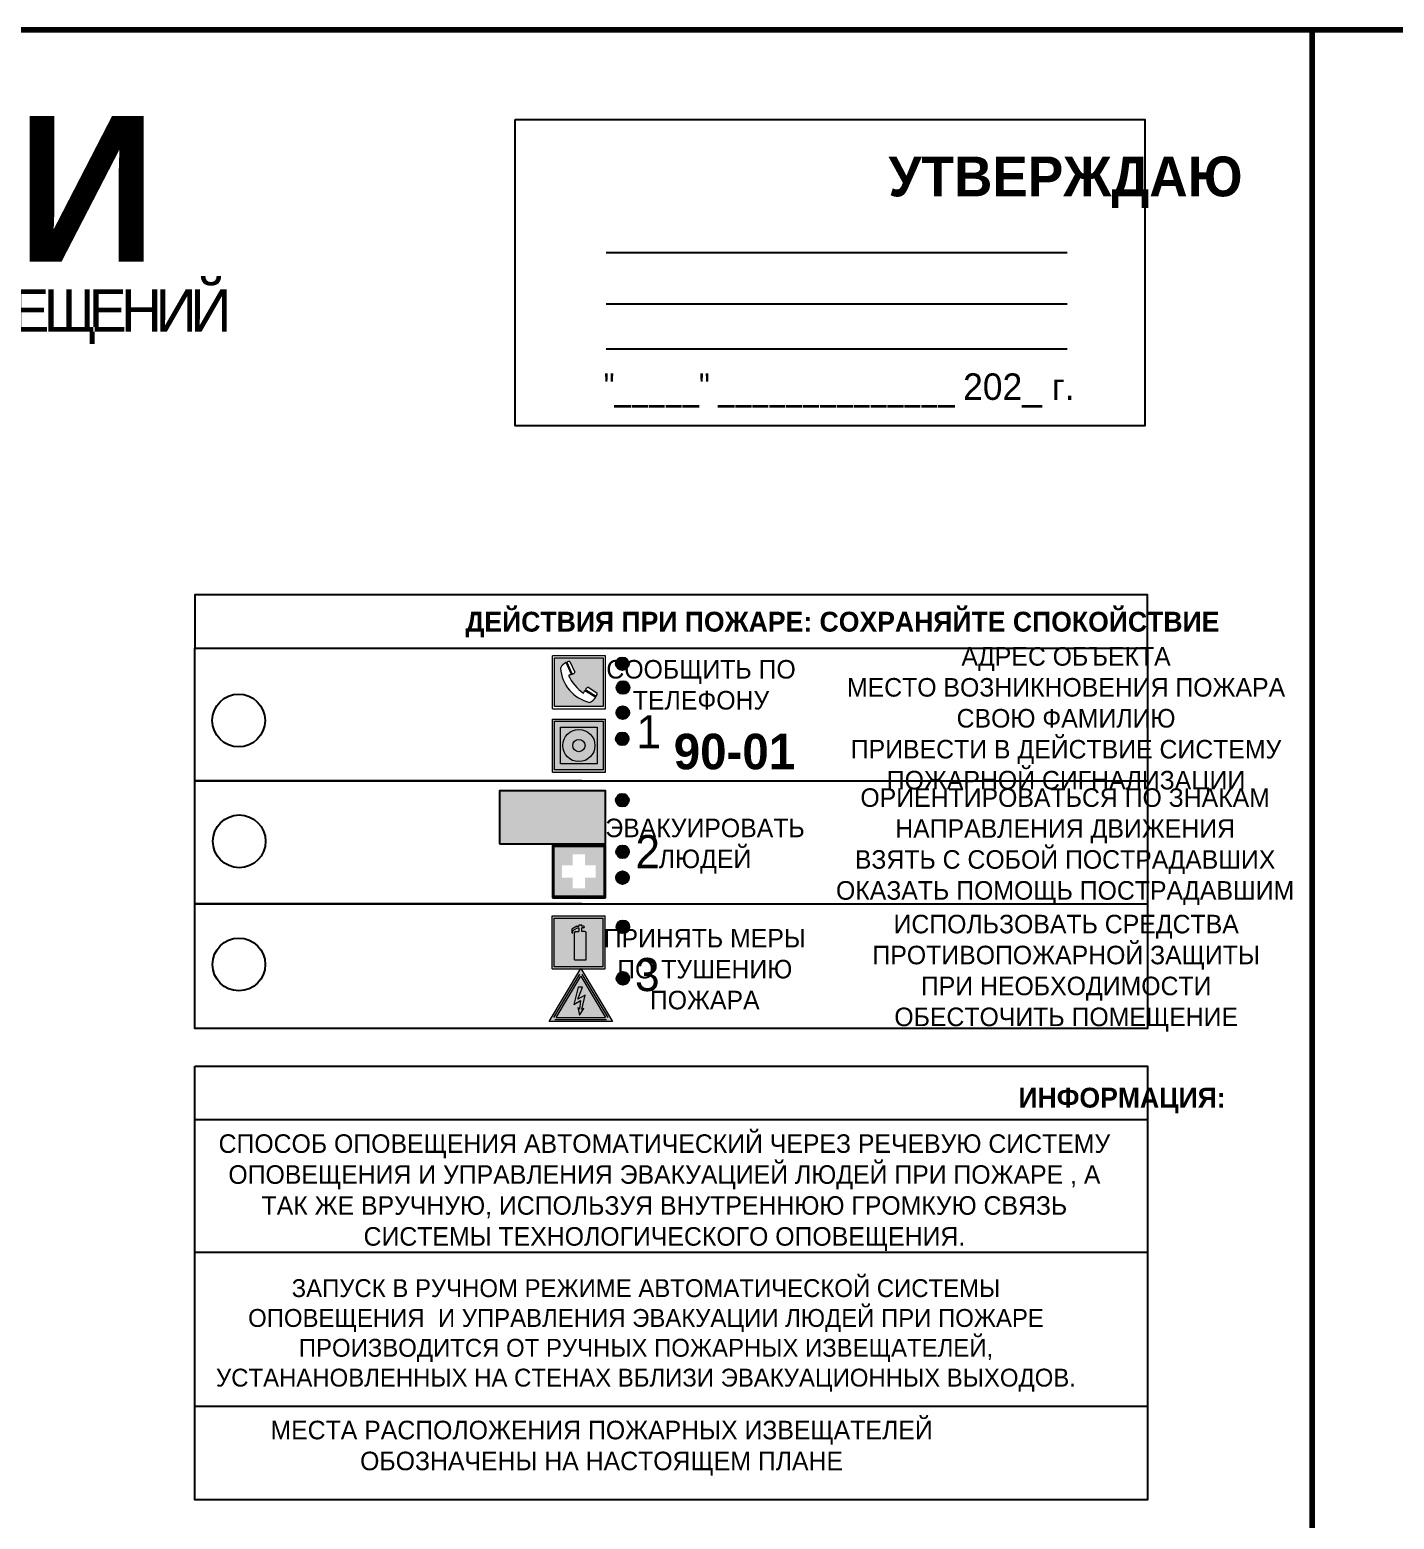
# Model space of a CAD drawing. Header units: millimetres. Extents: x 13114 to 67229, y 22859 to 38520.
# Drawn here: x 28678 to 28883.9, y 31854.1 to 32078.8 of the extents above; entities that cross this region are included whole.
import ezdxf

# ---------------------------------------------------------------- set-up
doc = ezdxf.new("R2010")
doc.units = ezdxf.units.MM
doc.styles.add('обычный', font='arial.ttf')

# ---------------------------------------------------------------- blocks, each defined once
blk = doc.blocks.new('A$C3E6D3DDE')
at = {"lineweight": 5}
h = blk.add_hatch(color=40, dxfattribs=at)
h.paths.add_polyline_path([(24.1, 1.45), (16.46, -11.35), (31.74, -11.35)])
h.paths.add_polyline_path([(24.09, -0.46), (30.03, -10.41), (18.14, -10.41)], flags=16)
h.paths.add_polyline_path([(24.54, -3.08), (23.41, -6.02), (25.13, -5.01), (24.33, -8.5), (24.82, -8.27), (23.79, -9.86), (23.4, -8.04), (23.8, -8.43), (24.04, -6.29), (22.39, -7.25), (23.44, -3.08)], flags=0)
h = blk.add_hatch(color=256, dxfattribs=at)
h.paths.add_polyline_path([(24.37, 0.03, 0.567511), (23.82, 0.03), (17.59, -10.4, 0.582454), (17.86, -10.88), (30.32, -10.88, 0.582149), (30.6, -10.4)])
h.paths.add_polyline_path([(24.09, -0.46), (18.14, -10.41), (30.03, -10.41)], flags=16)
h.paths.add_polyline_path([(24.54, -3.08), (23.41, -6.02), (25.13, -5.01), (24.33, -8.5), (24.82, -8.27), (23.79, -9.86), (23.4, -8.04), (23.8, -8.43), (24.04, -6.29), (22.39, -7.25), (23.44, -3.08)], flags=0)
h = blk.add_hatch(color=40, dxfattribs=at)
h.paths.add_polyline_path([(24.09, -0.46), (18.14, -10.41), (30.03, -10.41)])
h.paths.add_polyline_path([(24.82, -8.27), (23.79, -9.86), (23.4, -8.04), (23.8, -8.43), (24.04, -6.29), (22.39, -7.25), (23.44, -3.08), (24.54, -3.08), (23.41, -6.02), (25.13, -5.01), (24.33, -8.5)], flags=16)
at = {"color": 40, "lineweight": 5}
for p, q in [((16.46, -11.35), (24.1, 1.45)), ((24.1, 1.45), (31.74, -11.35))]:
    blk.add_line(p, q, dxfattribs=at)
at = {"lineweight": 5}
for p, q in [((17.59, -10.4), (23.82, 0.03)), ((24.37, 0.03), (30.6, -10.4)), ((18.14, -10.41), (24.09, -0.46)), ((23.44, -3.08), (22.39, -7.25)), ((23.41, -6.02), (24.54, -3.08)), ((24.54, -3.08), (23.44, -3.08)), ((24.09, -0.46), (30.03, -10.41)), ((22.39, -7.25), (24.04, -6.29)), ((25.13, -5.01), (23.41, -6.02)), ((24.04, -6.29), (23.8, -8.43)), ((24.33, -8.5), (25.13, -5.01)), ((18.14, -10.41), (30.03, -10.41)), ((23.8, -8.43), (23.4, -8.04)), ((23.4, -8.04), (23.79, -9.86)), ((23.79, -9.86), (24.82, -8.27)), ((24.82, -8.27), (24.33, -8.5)), ((17.86, -10.88), (30.32, -10.88))]:
    blk.add_line(p, q, dxfattribs=at)
at = {"color": 50, "lineweight": 5}
blk.add_line((31.74, -11.35), (16.46, -11.35), dxfattribs=at)
blk = doc.blocks.new('A$C456E1F9C')
at = {"lineweight": 5}
h = blk.add_hatch(color=242, dxfattribs=at)
h.paths.add_polyline_path([(0.51, -1.47), (0.51, -13.26), (12.29, -13.26), (12.29, -1.47)])
h.paths.add_polyline_path([(5.42, -4.95, -0.254479), (4.78, -5.4), (3.52, -2.53, -0.209735), (4.23, -2.4)], flags=16)
h.paths.add_polyline_path([(8.53, -8.6), (10.87, -10.17), (10.54, -10.76), (8.03, -9.13, -0.192251)], flags=16)
h.paths.add_polyline_path([(4.61, -5.49, 0.005518), (3.87, -5.72, 0.128647), (7.49, -10.01, 0.00809), (7.83, -9.33), (10.47, -10.97, -0.16736), (8.99, -12.25, -0.327862), (1.95, -3.95, -0.166952), (3.36, -2.62)], flags=16)
at = {"color": 242, "lineweight": 5}
for p, q in [((0, -13.77), (0, -0.97)), ((12.8, -0.97), (0, -0.97)), ((4.61, -5.49), (3.36, -2.62)), ((3.52, -2.53), (4.78, -5.4)), ((4.23, -2.4), (5.42, -4.95)), ((12.8, -13.77), (12.8, -0.97)), ((7.83, -9.33), (10.47, -10.97)), ((8.03, -9.13), (10.54, -10.76)), ((10.81, -10.12), (8.53, -8.6)), ((10.54, -10.76), (10.8, -10.3)), ((10.8, -10.3), (10.81, -10.12)), ((0, -13.77), (12.8, -13.77))]:
    blk.add_line(p, q, dxfattribs=at)
blk.add_lwpolyline([(0.51, -1.47), (12.29, -1.47), (12.29, -13.26), (0.51, -13.26)], close=True, dxfattribs=at)
for centre, radius, start, end in [((4.59, -5.34), 2.99, 114.2845, 152.1974), ((4.02, -3.27), 0.891, 76.3284, 123.7092), ((11.12, -3.31), 9.19, 183.9915, 256.6009), ((14.98, -39.1), 35.17, 107.1487, 108.4135), ((13.86, -0.94), 11.08, 205.5536, 234.8762), ((4.68, -4.59), 0.824, 276.9621, 334.0723), ((-13.31, 0.8), 23.44, 332.5487, 334.4027), ((8.94, -9.5), 0.989, 114.4092, 157.9388), ((7.87, -9.46), 3, 291.9291, 329.9329)]:
    blk.add_arc(centre, radius, start, end, dxfattribs=at)
blk = doc.blocks.new('A$C54414219')
at = {"true_color": 0xffffff}
h = blk.add_hatch(color=7, dxfattribs=at)
h.paths.add_polyline_path([(2.39, -9.45), (2.39, -18.3), (11.23, -18.3), (11.23, -9.45)], flags=0)
h.paths.add_polyline_path([(10.71, -13.87, -1), (2.92, -13.87, -1)], flags=0)
h.paths.add_polyline_path([(8.3, -13.87, -1), (5.33, -13.87, -1)], flags=0)
h.paths.add_polyline_path([(0.41, -7.47), (0.41, -20.27), (13.21, -20.27), (13.21, -7.47)])
h.paths.add_polyline_path([(0.92, -19.77), (12.71, -19.77), (12.71, -7.98), (0.92, -7.98)], flags=16)
h.paths.add_polyline_path([(11.23, -9.45), (11.23, -18.3), (2.39, -18.3), (2.39, -9.45)], flags=0)
at = {"lineweight": 5}
h = blk.add_hatch(color=242, dxfattribs=at)
h.paths.add_polyline_path([(12.71, -7.98), (0.92, -7.98), (0.92, -19.77), (12.71, -19.77)])
h.paths.add_polyline_path([(11.23, -18.3), (2.39, -18.3), (2.39, -9.45), (11.23, -9.45)], flags=16)
h.paths.add_polyline_path([(10.71, -13.87, -1), (2.92, -13.87, -1)], flags=0)
h.paths.add_polyline_path([(8.3, -13.87, -1), (5.33, -13.87, -1)], flags=0)
at = {"true_color": 0xffffff}
h = blk.add_hatch(color=7, dxfattribs=at)
h.paths.add_polyline_path([(2.39, -9.45), (2.39, -18.3), (11.23, -18.3), (11.23, -9.45)])
h.paths.add_polyline_path([(10.71, -13.87, -1), (2.92, -13.87, -1)], flags=16)
h.paths.add_polyline_path([(8.3, -13.87, -1), (5.33, -13.87, -1)], flags=0)
at = {"lineweight": 5}
h = blk.add_hatch(color=242, dxfattribs=at)
h.paths.add_polyline_path([(2.92, -13.87, 1), (10.71, -13.87, 1)])
h.paths.add_polyline_path([(8.3, -13.87, -1), (5.33, -13.87, -1)], flags=16)
at = {"color": 242, "lineweight": 5}
for p, q in [((0.41, -20.27), (0.41, -7.47)), ((0.41, -7.47), (13.21, -7.47)), ((0.41, -7.47), (13.21, -7.47)), ((13.21, -20.27), (13.21, -7.47)), ((0.41, -20.27), (13.21, -20.27))]:
    blk.add_line(p, q, dxfattribs=at)
for points in [[(0.92, -7.98), (12.71, -7.98), (12.71, -19.77), (0.92, -19.77)], [(2.39, -9.45), (11.23, -9.45), (11.23, -18.3), (2.39, -18.3)]]:
    blk.add_lwpolyline(points, close=True, dxfattribs=at)
for radius in [3.89, 1.49]:
    blk.add_circle((6.81, -13.87), radius, dxfattribs=at)
blk = doc.blocks.new('A$C32E8229D')
at = {"true_color": 0xffffff}
blk.add_hatch(color=7, dxfattribs=at).paths.add_polyline_path([(0, 0), (0, -8), (16, -8), (16, 0)])
h = blk.add_hatch(color=126)
h.paths.add_polyline_path([(0.2, -0.2), (15.8, -0.2), (15.8, -7.8), (0.2, -7.8)])
h.paths.add_polyline_path([(13.49, -2.05), (12.08, -2.05), (11.37, -2.63, 0.162397), (11.29, -2.84), (11.29, -3.63), (10.35, -3.63), (10.35, -4.05), (11.68, -4.05), (11.68, -3.48), (12.26, -4.28), (11.29, -5.1), (11.29, -6.78), (11.85, -6.78), (11.85, -5.44), (12.8, -4.64), (12.8, -5.94), (14.46, -5.94), (14.46, -5.39), (13.45, -5.39), (13.45, -3.97), (12.46, -2.59), (13.15, -2.59), (13.69, -3.34), (14.18, -3)], flags=16)
h.paths.add_polyline_path([(10.74, -1.82, 1), (11.8, -1.82, 1)], flags=16)
h.paths.add_polyline_path([(9.39, -3.59), (5.99, -3.59), (6.56, -3.03), (5.91, -3.03), (5.1, -3.83), (5.91, -4.64), (6.56, -4.64), (5.99, -4.09), (9.39, -4.09)], flags=16)
h.paths.add_polyline_path([(4.29, -1.08), (1.72, -1.08), (1.72, -6.6), (4.29, -6.6)], flags=16)
at = {"color": 126}
blk.add_lwpolyline([(16, -8), (0, -8), (0, 0), (16, 0)], close=True, dxfattribs=at)
blk = doc.blocks.new('A$C18900ED3')
h = blk.add_hatch(color=126)
h.paths.add_polyline_path([(-0.18, -0.18), (-7.02, -0.18), (-7.02, -7.02), (-0.18, -7.02)])
h.paths.add_polyline_path([(-5.89, -4.46), (-5.89, -2.77), (-4.46, -2.77), (-4.46, -1.31), (-2.77, -1.31), (-2.77, -2.77), (-1.33, -2.77), (-1.33, -4.46), (-2.77, -4.46), (-2.77, -5.89), (-4.46, -5.89), (-4.46, -4.46)], flags=16)
at = {"color": 126}
for p, q in [((-7.2, 0), (-7.2, -7.2)), ((0, 0), (-7.2, 0)), ((0, -7.2), (0, 0)), ((-7.02, -7.02), (-7.02, -0.18)), ((-7.02, -0.18), (-0.18, -0.18)), ((-0.18, -0.18), (-0.18, -7.02)), ((-7.2, -7.2), (0, -7.2)), ((-0.18, -7.02), (-7.02, -7.02))]:
    blk.add_line(p, q, dxfattribs=at)
blk = doc.blocks.new('A$C3AD82952')
at = {"true_color": 0xf5f5ff}
h = blk.add_hatch(color=7, dxfattribs=at)
h.dxf.hatch_style = 1
h.paths.add_polyline_path([(8.21, 8.73, 0.414214), (7.89, 9.05), (7.22, 9.05), (7.22, 9.92), (7.59, 9.92, 1), (7.57, 10.36), (7.22, 10.36), (7.22, 10.6), (6.43, 10.6), (6.43, 10.36), (6.01, 10.36), (4.74, 9.59), (4.74, 8.69), (4.98, 8.73), (4.98, 9.26), (6.12, 9.91), (6.43, 9.91), (6.43, 9.05), (5.76, 9.05, 0.414214), (5.44, 8.73), (5.44, 2.2), (8.21, 2.2)], flags=0)
h.paths.add_polyline_path([(12.8, 12.8), (0, 12.8), (0, 0), (12.8, 0)])
h.paths.add_polyline_path([(0.51, 12.29), (12.29, 12.29), (12.29, 0.51), (0.51, 0.51)], flags=16)
h.paths.add_polyline_path([(4.74, 9.59), (6.01, 10.36), (6.43, 10.36), (6.43, 10.6), (7.22, 10.6), (7.22, 10.36), (7.59, 10.36, -0.94586), (7.59, 9.92), (7.22, 9.92), (7.22, 9.05), (7.89, 9.05, -0.414214), (8.21, 8.73), (8.21, 2.2), (5.44, 2.2), (5.44, 8.73, -0.414214), (5.76, 9.05), (6.43, 9.05), (6.43, 9.91), (6.12, 9.91), (4.98, 9.26), (4.98, 8.73), (4.74, 8.69)], flags=0)
h = blk.add_hatch(color=242)
h.dxf.hatch_style = 1
h.paths.add_polyline_path([(12.29, 12.29), (0.51, 12.29), (0.51, 0.51), (12.29, 0.51)])
h.paths.add_polyline_path([(4.74, 8.69), (4.74, 9.59), (6.01, 10.36), (6.43, 10.36), (6.43, 10.6), (7.22, 10.6), (7.22, 10.36), (7.59, 10.36, -0.94586), (7.59, 9.92), (7.22, 9.92), (7.22, 9.05), (7.89, 9.05, -0.414214), (8.21, 8.73), (8.21, 2.2), (5.44, 2.2), (5.44, 8.73, -0.414214), (5.76, 9.05), (6.43, 9.05), (6.43, 9.91), (6.12, 9.91), (4.98, 9.26), (4.98, 8.73)], flags=16)
h = blk.add_hatch(color=7, dxfattribs=at)
h.dxf.hatch_style = 1
h.paths.add_polyline_path([(8.21, 8.73, 0.414214), (7.89, 9.05), (7.22, 9.05), (7.22, 9.92), (7.59, 9.92, 1), (7.57, 10.36), (7.22, 10.36), (7.22, 10.6), (6.43, 10.6), (6.43, 10.36), (6.01, 10.36), (4.74, 9.59), (4.74, 8.69), (4.98, 8.73), (4.98, 9.26), (6.12, 9.91), (6.43, 9.91), (6.43, 9.05), (5.76, 9.05, 0.414214), (5.44, 8.73), (5.44, 2.2), (8.21, 2.2)])
at = {"color": 242, "lineweight": 5}
for p, q in [((0, 0), (0, 12.8)), ((0, 12.8), (12.8, 12.8)), ((12.8, 0), (12.8, 12.8)), ((6.01, 10.36), (4.74, 9.59)), ((4.74, 9.59), (4.74, 8.69)), ((4.74, 8.69), (4.98, 8.73)), ((4.98, 9.26), (6.12, 9.91)), ((4.98, 8.73), (4.98, 9.26)), ((5.44, 2.2), (5.44, 8.73)), ((5.76, 9.05), (6.43, 9.05)), ((6.01, 10.36), (6.43, 10.36)), ((6.12, 9.91), (6.43, 9.91)), ((7.22, 10.6), (6.43, 10.6)), ((6.43, 10.6), (6.43, 10.36)), ((6.43, 9.91), (6.43, 9.05)), ((7.22, 10.36), (7.22, 10.6)), ((7.59, 10.36), (7.22, 10.36)), ((7.22, 9.05), (7.22, 9.92)), ((7.59, 9.92), (7.22, 9.92)), ((7.89, 9.05), (7.22, 9.05)), ((8.21, 2.2), (8.21, 8.73)), ((0, 0), (12.8, 0)), ((5.44, 2.2), (8.21, 2.2))]:
    blk.add_line(p, q, dxfattribs=at)
blk.add_lwpolyline([(0.51, 12.29), (12.29, 12.29), (12.29, 0.51), (0.51, 0.51)], close=True, dxfattribs=at)
for centre, radius, start, end in [((5.76, 8.73), 0.32, 90, 180), ((7.58, 10.14), 0.223, 273.1875, 86.8125), ((7.89, 8.73), 0.32, 0, 90)]:
    blk.add_arc(centre, radius, start, end, dxfattribs=at)

msp = doc.modelspace()

# ---------------------------------------------------------------- hatches: boundary and pattern name
at = {"lineweight": 0}
h = msp.add_hatch(color=256, dxfattribs=at)
h.dxf.hatch_style = 1
h.paths.add_polyline_path([(28766.46, 31983.2, 1), (28768.39, 31983.2, 1)])
h = msp.add_hatch(color=256, dxfattribs=at)
h.dxf.hatch_style = 1
h.paths.add_polyline_path([(28766.56, 31979.62, 1), (28768.49, 31979.62, 1)])
h = msp.add_hatch(color=256, dxfattribs=at)
h.dxf.hatch_style = 1
h.paths.add_polyline_path([(28766.52, 31975.81, 1), (28768.45, 31975.81, 1)])
h = msp.add_hatch(color=256, dxfattribs=at)
h.dxf.hatch_style = 1
h.paths.add_polyline_path([(28766.44, 31971.88, 1), (28768.37, 31971.88, 1)])
h = msp.add_hatch(color=256, dxfattribs=at)
h.dxf.hatch_style = 1
h.paths.add_polyline_path([(28766.45, 31962.61, 1), (28768.38, 31962.61, 1)])
h = msp.add_hatch(color=256, dxfattribs=at)
h.dxf.hatch_style = 1
h.paths.add_polyline_path([(28766.49, 31954.83, 1), (28768.42, 31954.83, 1)])
h = msp.add_hatch(color=256, dxfattribs=at)
h.dxf.hatch_style = 1
h.paths.add_polyline_path([(28766.48, 31950.93, 1), (28768.42, 31950.93, 1)])
h = msp.add_hatch(color=256, dxfattribs=at)
h.dxf.hatch_style = 1
h.paths.add_polyline_path([(28766.54, 31943.51, 1), (28768.48, 31943.51, 1)])
h = msp.add_hatch(color=256, dxfattribs=at)
h.dxf.hatch_style = 1
h.paths.add_polyline_path([(28766.55, 31935.74, 1), (28768.48, 31935.74, 1)])

# ---------------------------------------------------------------- linework, layer by layer
at = {"color": 1, "lineweight": 100}
for points in [[(28271.52, 32078.84), (28871.52, 32078.84), (28871.52, 31683.84), (28271.52, 31683.84)], [(28871.52, 32078.84), (29471.52, 32078.84), (29471.52, 31683.84), (28871.52, 31683.84)]]:
    msp.add_lwpolyline(points, close=True, dxfattribs=at)
for points in [[(28751.24, 32065.31), (28846.24, 32065.31), (28846.24, 32019.11), (28751.24, 32019.11)], [(28702.91, 31985.56), (28846.68, 31985.56), (28846.68, 31993.61), (28702.91, 31993.61)], [(28702.91, 31985.56), (28846.68, 31985.56), (28846.68, 31928.16), (28702.91, 31928.16)]]:
    msp.add_lwpolyline(points, close=True)
for points in [[(28764.99, 32045.26), (28834.52, 32045.26)], [(28764.99, 32037.5), (28834.52, 32037.5)], [(28764.99, 32030.72), (28834.52, 32030.72)], [(28761.33, 31965.56), (28702.91, 31965.56), (28846.68, 31965.56)], [(28761.33, 31946.99), (28702.91, 31946.99), (28846.68, 31946.99)]]:
    msp.add_lwpolyline(points)
at = {"color": 0}
msp.add_lwpolyline([(28702.91, 31922.49), (28846.68, 31922.49), (28846.68, 31857.04), (28702.91, 31857.04)], close=True, dxfattribs=at)
for points in [[(28702.91, 31914.44), (28846.68, 31914.44)], [(28702.91, 31894.45), (28846.68, 31894.45)], [(28702.91, 31871.2), (28846.68, 31871.2)]]:
    msp.add_lwpolyline(points, dxfattribs=at)
for centre, radius in [((28767.42, 31983.2), 0.966), ((28767.53, 31979.62), 0.966), ((28709.54, 31974.64), 3.98), ((28767.49, 31975.81), 0.966), ((28767.41, 31971.88), 0.966), ((28767.42, 31962.61), 0.966), ((28709.63, 31956.41), 3.98), ((28767.46, 31954.83), 0.966), ((28767.45, 31950.93), 0.966), ((28767.51, 31943.51), 0.966), ((28709.57, 31937.83), 3.98), ((28767.51, 31935.74), 0.966)]:
    msp.add_circle(centre, radius)

# ---------------------------------------------------------------- block references
for name, p, xscale, yscale, zscale in [('A$C456E1F9C', (28756.87, 31985.02), 0.625, 0.625, 0.625), ('A$C54414219', (28756.61, 31979.53), 0.625, 0.625, 0.625), ('A$C18900ED3', (28764.87, 31955.88), 1.111111111007631, 1.111111111007631, 1.111111111007631), ('A$C3AD82952', (28756.82, 31937.15), 0.625, 0.625, 0.625), ('A$C3E6D3DDE', (28746.1, 31936.34), 0.625, 0.625, 0.625)]:
    msp.add_blockref(name, p, dxfattribs=dict(xscale=xscale, yscale=yscale, zscale=zscale))
at = {"xscale": -1}
msp.add_blockref('A$C32E8229D', (28764.87, 31964.03), dxfattribs=at)

# ---------------------------------------------------------------- texts
at = {"lineweight": 0, "style": 'обычный'}
for s, insert, char_height, width, attachment_point in [('{\\fProxima Nova Rg|b1|i0|c204|p2;ПЛАН ЭВАКУАЦИИ}', (28420.02, 32065.84), 22, 493.8901, 1), ('\\pi-18,l18,t18;{\\fProxima Nova Rg|b1|i0|c204|p2;УТВЕРЖДАЮ\\H1.1997x; }', (28834.28, 32055.85), 6, 126.6484, 5), ('{\\fArial Narrow|b0|i0|c204|p34;"_____" ______________ \\fProxima Nova Rg|b0|i0|c204|p2;202_ г. }', (28800.14, 32024.43), 4, 78.6503, 5), ('{\\fProxima Nova Rg|b1|i0|c204|p2;ДЕЙСТВИЯ ПРИ ПОЖАРЕ: СОХРАНЯЙТЕ СПОКОЙСТВИЕ\\H1.6644x; }', (28800.63, 31989.11), 3, 175.1736, 5), ('\\pi-8.4,l8.4,t8.4;{\\fProxima Nova Rg|b0|i0|c204|p2;АДРЕС ОБЪЕКТА\\PМЕСТО ВОЗНИКНОВЕНИЯ ПОЖАРА \\PСВОЮ ФАМИЛИЮ\\PПРИВЕСТИ В ДЕЙСТВИЕ СИСТЕМУ \\PПОЖАРНОЙ СИГНАЛИЗАЦИИ}', (28834.37, 31974.57), 2.8, 126.6484, 5), ('{\\fProxima Nova Rg|b0|i0|c204|p2;СООБЩИТЬ ПО \\PТЕЛЕФОНУ}', (28779.3, 31980.01), 2.8, 126.6484, 5), ('{\\fProxima Nova Rg|b0|i0|c204|p2;1\\H1.1667x; }', (28771.4, 31972.94), 5, 126.6484, 5), ('{\\fProxima Nova Rg|b1|i0|c204|p2;\\H1.0714x;90-01\\fProxima Nova Rg|b0|i0|c204|p2;\\H0.93331x; \\H1.3449x; }', (28784.34, 31969.92), 5, 126.6484, 5), ('\\pi-8.4,l8.4,t8.4;{\\fProxima Nova Rg|b0|i0|c204|p2;ОРИЕНТИРОВАТЬСЯ ПО ЗНАКАМ \\PНАПРАВЛЕНИЯ ДВИЖЕНИЯ\\PВЗЯТЬ С СОБОЙ ПОСТРАДАВШИХ\\PОКАЗАТЬ ПОМОЩЬ ПОСТРАДАВШИМ}', (28834.23, 31955.6), 2.8, 126.6484, 5), ('{\\fProxima Nova Rg|b0|i0|c204|p2;ЭВАКУИРОВАТЬ \\PЛЮДЕЙ}', (28779.9, 31955.69), 2.8, 126.6484, 5), ('{\\fProxima Nova Rg|b0|i0|c204|p2;2\\H1.1967x; }', (28771.25, 31954.86), 5, 126.6484, 5), ('\\pi-8.4,l8.4,t8.4;{\\fProxima Nova Rg|b0|i0|c204|p2;ИСПОЛЬЗОВАТЬ СРЕДСТВА \\PПРОТИВОПОЖАРНОЙ ЗАЩИТЫ \\PПРИ НЕОБХОДИМОСТИ \\PОБЕСТОЧИТЬ ПОМЕЩЕНИЕ}', (28834.39, 31936.52), 2.8, 126.6484, 5), ('{\\fProxima Nova Rg|b0|i0|c204|p2;ПРИНЯТЬ МЕРЫ \\PПО ТУШЕНИЮ \\PПОЖАРА}', (28779.86, 31937.11), 2.8, 126.6484, 5), ('{\\fProxima Nova Rg|b0|i0|c204|p2;3\\H1.1967x; }', (28771.19, 31936.28), 5, 126.6484, 5), ('{\\fProxima Nova Rg|b1|i0|c204|p2;ИНФОРМАЦИЯ:\\H1.1997x; }', (28842.82, 31917.3), 3, 175.1736, 5), ('{\\fProxima Nova Rg|b0|i0|c204|p2;СПОСОБ ОПОВЕЩЕНИЯ АВТОМАТИЧЕСКИЙ ЧЕРЕЗ РЕЧЕВУЮ СИСТЕМУ ОПОВЕЩЕНИЯ И УПРАВЛЕНИЯ ЭВАКУАЦИЕЙ ЛЮДЕЙ ПРИ ПОЖАРЕ , А ТАК ЖЕ ВРУЧНУЮ, ИСПОЛЬЗУЯ ВНУТРЕННЮЮ ГРОМКУЮ СВЯЗЬ СИСТЕМЫ ТЕХНОЛОГИЧЕСКОГО ОПОВЕЩЕНИЯ.}', (28773.77, 31903.4), 2.8, 137.0334, 5), ('{\\fProxima Nova Rg|b0|i0|c204|p2;\\P\\pt8.1;ЗАПУСК В РУЧНОМ РЕЖИМЕ АВТОМАТИЧЕСКОЙ СИСТЕМЫ ОПОВЕЩЕНИЯ  И УПРАВЛЕНИЯ ЭВАКУАЦИИ ЛЮДЕЙ ПРИ ПОЖАРЕ ПРОИЗВОДИТСЯ ОТ РУЧНЫХ ПОЖАРНЫХ ИЗВЕЩАТЕЛЕЙ, УСТАНАНОВЛЕННЫХ НА СТЕНАХ ВБЛИЗИ ЭВАКУАЦИОННЫХ ВЫХОДОВ. }', (28770.99, 31884.11), 2.7, 131.4512, 5), ('\\pt8.4;{\\fProxima Nova Rg|b0|i0|c204|p2;\\PМЕСТА РАСПОЛОЖЕНИЯ ПОЖАРНЫХ ИЗВЕЩАТЕЛЕЙ ОБОЗНАЧЕНЫ НА НАСТОЯЩЕМ ПЛАНЕ}', (28764.29, 31867.19), 2.8, 118.5618, 5)]:
    msp.add_mtext(s, dxfattribs=dict(at, insert=insert, char_height=char_height, width=width, attachment_point=attachment_point))
at = {"color": 0, "lineweight": 0, "insert": (28570.02, 32039.86), "char_height": 8, "width": 449.2158, "attachment_point": 5, "style": 'обычный'}
msp.add_mtext('{\\fArial Black|b1|i0|c204|p34;\\H2x;\\T0.85;  \\fArial Narrow|b0|i0|c204|p34;\\H0.8x;\\W0.9;\\P\\fProxima Nova Rg|b0|i0|c204|p2;\\H0.5x;\\W1;\\C256;ПРИ ПОЖАРЕ  ИЛИ ДРУГИХ ЧРЕЗВЫЧАЙНЫХ СИТУАЦИЯХ  ИЗ ПОМЕЩЕНИЙ \\fProxima Nova Rg|b1|i0|c204|p2;\\H1.25x;\\PХМЦ  АБК 1 ЭТАЖ }', dxfattribs=at)

doc.saveas('drawing.dxf')
